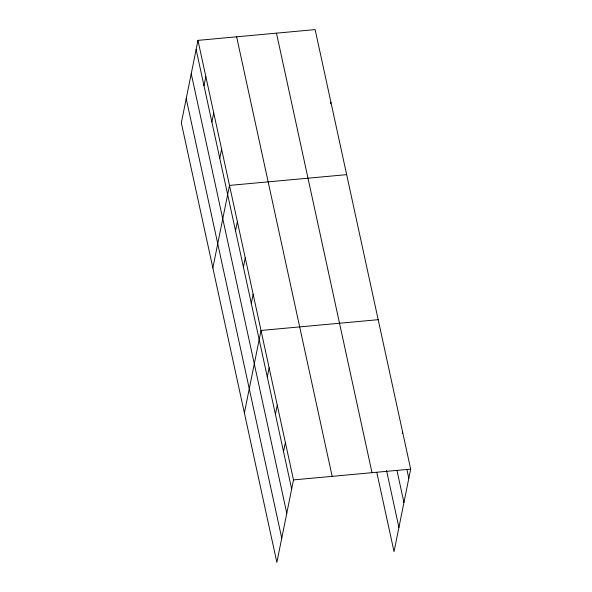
<?xml version="1.0" encoding="UTF-8"?>
<svg xmlns="http://www.w3.org/2000/svg" width="592" height="592" viewBox="0 0 592 592"><rect width="100%" height="100%" fill="white"/><g stroke="black" fill="none" stroke-linecap="round" stroke-linejoin="round"><path stroke-width="0.89" d="M197.965 40.367L181.33 122.87L276.864 562.4L293.499 479.897L197.965 40.367L315.136 29.6L410.67 469.13L394.035 551.633L376.823 472.468M204.003 85.788L205.846 76.627M211.884 122.048L213.727 112.887M219.765 158.308L221.608 149.147M212.861 267.91L229.496 185.407L346.66 174.647M235.527 230.836L237.377 221.674M243.408 267.096L245.258 257.934M251.289 303.356L253.139 294.194M244.385 412.957L261.02 330.454L378.184 319.695M267.295 376.978L269.138 367.817M330.558 103.785L330.898 102.12M275.413 414.341L277.263 405.18M283.531 451.696L285.381 442.535M402.212 433.44L402.553 431.775M293.499 479.897L410.67 469.13M406.889 469.397L408.82 478.292M396.98 470.477L403.944 502.497M386.539 470.507L398.912 527.435M276.471 33.152L372.005 472.682M236.63 36.815L332.164 476.345M196.122 49.528L291.656 489.059M191.238 73.726L286.772 513.264M186.214 98.664L281.748 538.195"/></g></svg>
